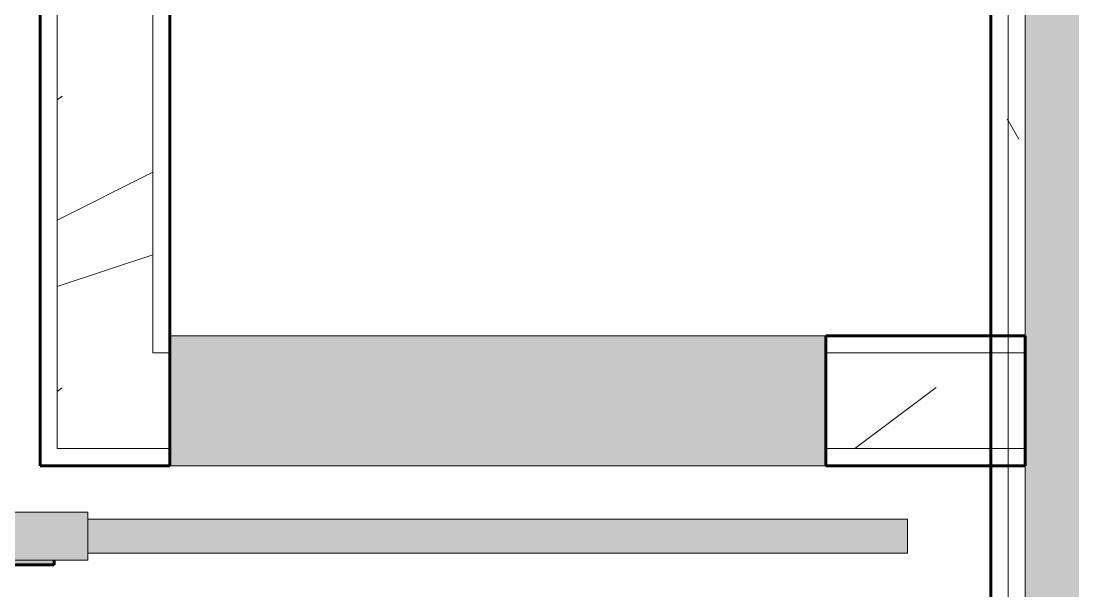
# Model space of a CAD drawing. Header units: inches. Extents: x -4169 to -1846, y 9706 to 12377.
# Drawn here: x -3377.22 to -3338.72, y 10332.21 to 10353.05 of the extents above; entities that cross this region are included whole.
import ezdxf

# ---------------------------------------------------------------- set-up
doc = ezdxf.new("R2010")
doc.units = ezdxf.units.IN
doc.header["$MEASUREMENT"] = 0
for name, color, linetype, lineweight in [('0-1', 7, 'Continuous', 5), ('0-2', 10, 'Continuous', 18), ('A-DOOR-3', 135, 'Continuous', 18), ('A-DOOR-4', 10, 'Continuous', 18), ('A-DOOR-5', 250, 'Continuous', 60), ('A-WALL', 113, 'Continuous', 18), ('A-WALL-1', 8, 'Continuous', 5), ('A-WALL-2', 250, 'Continuous', 60), ('A-WALL-3', 10, 'Continuous', 18), ('A-WALL-PATT-1', 7, 'Continuous', 9), ('A-WALL-PATT-2', 253, 'Continuous', 9), ('A-WALL-PATT-4', 111, 'Continuous', 9), ('I-WALL-3', 2, 'Continuous', 60)]:
    doc.layers.add(name, color=color, linetype=linetype, lineweight=lineweight)
pattern_1 = [(0, (0, 0), (20.48, 5.12), [0.845, -14.515, 0.845, -14.515, -81.92]), (0, (0, 0), (20.48, 5.12), [-30.72, 0.845, -29.875, 0.845, -14.515, -35.84]), (0, (0, 0), (20.48, 5.12), [-76.8, 0.845, -9.395, 0.845, -24.755]), (120, (7.68, 2.56), (-14.67405, 15.1762003), [0.845, -14.515, 0.845, -14.515, -81.92]), (120, (7.68, 2.56), (-14.67405, 15.1762003), [-30.72, 0.845, -29.875, 0.845, -14.515, -35.84]), (120, (7.68, 2.56), (-14.67405, 15.1762003), [-76.8, 0.845, -9.395, 0.845, -24.755]), (240, (10.24, 12.8), (-5.80595, -20.2962003), [0.845, -14.515, 0.845, -14.515, -81.92]), (240, (10.24, 12.8), (-5.80595, -20.2962003), [-30.72, 0.845, -29.875, 0.845, -14.515, -35.84]), (240, (10.24, 12.8), (-5.80595, -20.2962003), [-76.8, 0.845, -9.395, 0.845, -24.755])]
pattern_2 = [(216.87, (4.265, 10.662), (31.9871619, 21.32545714), [5.331, -47.981]), (206.565, (10.662, 7.464), (-10.662476, -10.6620098), [11.921, -11.921]), (198.435, (10.662, 2.132), (-21.3244936, -10.6625869), [6.744, -26.974])]

# ---------------------------------------------------------------- blocks, each defined once
blk = doc.blocks.new('Interior_barn_door_18732 - Interior_barn_door_18732 linen closet WIDE-2490865-ENLARGED RCP - 1ST FLOOR PLAN')
at = {"layer": 'A-DOOR-3'}
for points in [[(-36.878, -5.823), (-15, -5.823), (-15, -4.073), (-39, -4.073), (-39, -5.823)], [(-16.234, -6), (-16.234, -5.823), (-17.734, -5.823), (-17.734, -6)]]:
    blk.add_hatch(color=256, dxfattribs=at).paths.add_polyline_path(points, flags=0)
h = blk.add_hatch(color=256, dxfattribs=at)
h.paths.add_polyline_path([(12, -4.948), (15, -4.948), (15, -4.323), (-15, -4.344), (-15, -4.948), (-3.112, -4.948)], flags=0)
h.paths.add_polyline_path([(-39, -4.948), (-39, -4.323), (-42, -4.344), (-42, -4.948)], flags=0)
h = blk.add_hatch(color=256, dxfattribs=at)
h.paths.add_polyline_path([(-12.625, -5.573), (15, -5.552), (15, -4.948), (-15, -4.948), (-15, -5.573)], flags=0)
h.paths.add_polyline_path([(-42, -5.573), (-39, -5.548), (-39, -4.948), (-42, -4.948), (-42, -5.552)], flags=0)
at = {"layer": 'A-DOOR-4'}
for p, q in [((-39, -4.073), (-15, -4.073)), ((-15, -4.073), (-15, -5.823)), ((-15, -4.323), (15, -4.323)), ((15, -4.948), (15, -4.323)), ((15, -5.573), (15, -4.948)), ((15, -5.573), (-15, -5.573)), ((-15, -5.823), (-39, -5.823))]:
    blk.add_line(p, q, dxfattribs=at)
at = {"layer": 'A-DOOR-5'}
for p, q in [((-16.234, -6), (-17.734, -6)), ((-16.234, -5.823), (-16.234, -6))]:
    blk.add_line(p, q, dxfattribs=at)
blk = doc.blocks.new('CTR - 1st Phase - Unit Layouts_rvt-1-ENLARGED RCP - 1ST FLOOR PLAN')
at = {"layer": 'A-WALL-1'}
blk.add_hatch(color=256, dxfattribs=at).paths.add_polyline_path([(-3362.886, 10336.789), (-3347.774, 10336.789), (-3347.774, 10341.539), (-3371.774, 10341.539), (-3371.774, 10336.789)], flags=0)
at = {"layer": 'A-WALL-PATT-1'}
h = blk.add_hatch(dxfattribs=at)
h.set_pattern_fill('FP_1', color=256, style=0, pattern_type=2)
h.set_pattern_definition(pattern_1)
h.paths.add_polyline_path([(-3371.774, 10340.914), (-3371.774, 10372.789), (-3372.399, 10372.789), (-3372.399, 10340.914)], flags=0)
at = {"layer": 'A-WALL-PATT-2'}
h = blk.add_hatch(dxfattribs=at)
h.set_pattern_fill('FP_2', color=256, style=0, pattern_type=2)
h.set_pattern_definition(pattern_2)
h.paths.add_polyline_path([(-3375.899, 10337.414), (-3372.399, 10337.414), (-3372.399, 10374.039), (-3375.899, 10374.039), (-3375.899, 10349.671)], flags=0)
h = blk.add_hatch(dxfattribs=at)
h.set_pattern_fill('FP_2', color=256, style=0, pattern_type=2)
h.set_pattern_definition(pattern_2)
h.paths.add_polyline_path([(-3372.399, 10337.414), (-3371.774, 10337.414), (-3371.774, 10340.914), (-3372.399, 10340.914)], flags=0)
h.paths.add_polyline_path([(-3347.774, 10337.414), (-3341.724, 10337.414), (-3341.724, 10340.914), (-3347.774, 10340.914)], flags=0)
at = {"layer": 'A-WALL-2'}
for p, q in [((-3376.524, 10336.789), (-3376.524, 10374.039)), ((-3371.774, 10374.039), (-3371.774, 10336.789)), ((-3347.774, 10341.539), (-3340.474, 10341.539)), ((-3347.774, 10336.789), (-3347.774, 10341.539)), ((-3340.474, 10341.539), (-3340.474, 10336.789)), ((-3371.774, 10336.789), (-3376.524, 10336.789)), ((-3340.474, 10336.789), (-3347.774, 10336.789))]:
    blk.add_line(p, q, dxfattribs=at)
at = {"layer": 'A-WALL-3'}
for p, q in [((-3375.899, 10374.039), (-3375.899, 10337.414)), ((-3372.399, 10374.039), (-3372.399, 10340.914)), ((-3347.774, 10341.539), (-3371.774, 10341.539)), ((-3372.399, 10340.914), (-3371.774, 10340.914)), ((-3340.474, 10340.914), (-3347.774, 10340.914)), ((-3375.899, 10337.414), (-3372.399, 10337.414)), ((-3372.399, 10337.414), (-3371.774, 10337.414)), ((-3340.474, 10337.414), (-3347.774, 10337.414)), ((-3371.774, 10336.789), (-3347.774, 10336.789))]:
    blk.add_line(p, q, dxfattribs=at)
at = {"layer": '0-2'}
blk.add_blockref('Interior_barn_door_18732 - Interior_barn_door_18732 linen closet WIDE-2490865-ENLARGED RCP - 1ST FLOOR PLAN', (-3359.774, 10339.164), dxfattribs=at)

msp = doc.modelspace()

# ---------------------------------------------------------------- hatches: boundary and pattern name
at = {"layer": 'A-WALL-PATT-4'}
h = msp.add_hatch(dxfattribs=at)
h.set_pattern_fill('FP_12', color=256, style=0, pattern_type=2)
h.set_pattern_definition([(161.57, (0.32, 0.32), (-2.560496185, -0.000537386), [0, -18.214, 2.022, 0]), (18.43, (-0.32, 0.32), (-2.560496185, 0.000537386), [0, -18.214, 2.022, 0]), (108.43, (0.32, 0.32), (1.27922091, -6.400876726), [6.07, -14.166]), (71.57, (-0.32, 0.32), (1.27922091, 6.400876726), [6.07, -14.166])])
h.paths.add_polyline_path([(-3340.474, 10018.089), (-3336.974, 10018.089), (-3336.974, 10374.039), (-3340.474, 10374.039), (-3340.474, 10027.936)], flags=0)
h = msp.add_hatch(dxfattribs=at)
h.set_pattern_fill('FP_1', color=256, style=0, pattern_type=2)
h.set_pattern_definition(pattern_1)
h.paths.add_polyline_path([(-3340.474, 10018.089), (-3340.474, 10373.414), (-3341.099, 10373.414), (-3341.099, 10018.089)], flags=0)
h = msp.add_hatch(dxfattribs=at)
h.set_pattern_fill('FP_1', color=256, style=0, pattern_type=2)
h.set_pattern_definition(pattern_1)
h.paths.add_polyline_path([(-3341.099, 10018.089), (-3341.099, 10372.789), (-3341.724, 10372.789), (-3341.724, 10018.089)], flags=0)

# ---------------------------------------------------------------- linework, layer by layer
at = {"layer": 'A-WALL'}
for p, q in [((-3340.474, 10374.039), (-3340.474, 10018.089)), ((-3341.099, 10373.414), (-3341.099, 10018.089))]:
    msp.add_line(p, q, dxfattribs=at)
at = {"layer": 'I-WALL-3'}
msp.add_line((-3341.724, 10324.366), (-3341.724, 10372.789), dxfattribs=at)

# ---------------------------------------------------------------- block references
at = {"layer": '0-1'}
msp.add_blockref('CTR - 1st Phase - Unit Layouts_rvt-1-ENLARGED RCP - 1ST FLOOR PLAN', (0, 0), dxfattribs=at)

doc.saveas('drawing.dxf')
